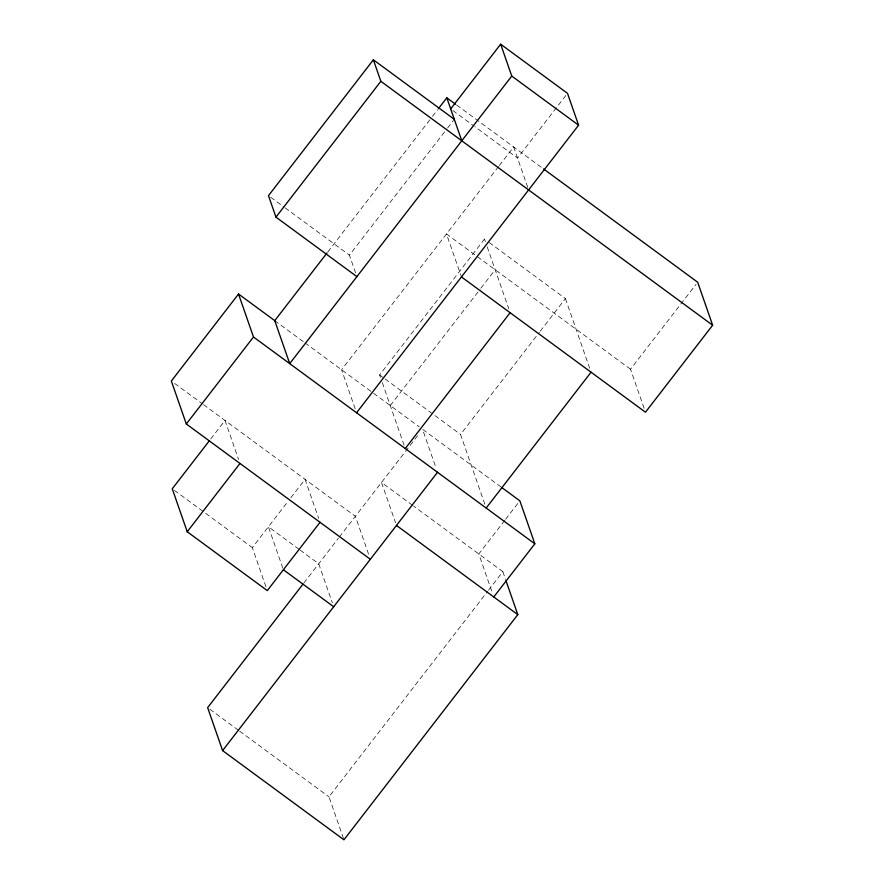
<?xml version="1.0" encoding="UTF-8"?>
<svg xmlns="http://www.w3.org/2000/svg" width="884" height="884" viewBox="0 0 884 884"><rect width="100%" height="100%" fill="white"/><g stroke="black" fill="none" stroke-linecap="round" stroke-linejoin="round"><path stroke-width="0.66" stroke-dasharray="4.42 3.31" d="M327.887 251.829L431.635 117.473M432.475 116.379L437.536 109.826M355.578 272.836L349.412 255.133L446.74 129.086M447.58 127.992L453.459 120.39M210.779 438.895L225.022 420.464L238.625 459.536M498.543 166.523L341.589 369.777L355.202 408.85M499.316 165.518L513.659 146.954L527.737 187.375M565.837 95.494L517.527 158.059L474.785 126.644M380.507 377.512L379.612 374.927L484.498 239.1L486.708 240.724M265.929 586.7L252.316 547.638L287.576 501.968M290.836 497.747L305.068 479.316L318.682 518.389M390.286 405.568L480.067 289.3M480.907 288.206L495.162 269.742M303.853 583.02L338.462 538.201M339.301 537.118L418.353 434.729M484.819 504.167L460.542 434.42L539.406 332.273M540.246 331.191L565.417 298.582L487.824 241.542M504.775 520.356L478.808 553.992L492.41 593.053M505.615 519.273L518.179 502.996M644.116 408.298L630.513 369.225L696.006 284.405M343.489 838.496L328.97 796.827L487.648 591.33M488.487 590.236L502.841 571.65L413.491 505.979M456.674 105.063L542.478 168.137M452.873 110.533L473.691 125.848M630.513 369.225L446.475 233.951L460.995 275.62M270.703 197.276L284.007 207.055M285.112 207.873L349.412 255.133M379.612 374.927L384.043 378.186M385.159 379.004L460.542 434.42M274.747 320.649L304.339 342.395M305.046 342.915L419.226 426.85M501.062 487.007L422.552 429.293L436.166 468.365M412.463 505.217L381.501 482.465L395.568 522.831M174.678 383.457L202.392 403.833M203.497 404.651L355.379 516.289L369.435 556.666M299.035 549.296L268.416 526.787L282.935 568.456M300.129 550.102L318.726 563.76L332.329 602.833M174.491 490.421L252.316 547.638M209.851 709.255L238.525 730.328M239.63 731.145L328.97 796.827M565.417 298.582L589.705 368.33M484.498 239.1L485.393 241.686M487.194 246.846L508.786 308.836M502.841 571.65L505.56 579.473M382.308 382.684L404.342 445.945"/><path stroke-width="1.33" d="M454.299 119.307L373.368 59.814L268.482 195.651L275.963 217.132L356.893 276.626M275.963 217.132L380.849 81.306L373.368 59.814M275.112 320.903L238.525 294.018L171.352 381.015L186.314 423.988L370.341 559.274M186.314 423.988L253.487 336.992L238.525 294.018M327.047 252.923L274.747 320.649L289.72 363.622L511.759 76.068L500.664 44.2L450.685 108.931M438.376 108.732L446.807 97.815L455.58 104.257M209.11 441.072L172.258 488.786L187.231 531.759L267.288 590.611L320.041 522.289M187.231 531.759L239.984 463.437M356.561 412.762L578.6 125.197L567.506 93.339L500.664 44.2M405.248 448.553L510.134 312.715M303.013 584.114L207.641 707.631L222.602 750.604L343.942 839.8L517.803 614.634L506.013 580.766M222.602 750.604L437.525 472.277M486.178 508.035L591.053 372.208M493.769 596.965L534.82 543.804L519.858 500.819L502.167 487.813M543.583 168.954L697.686 282.228L712.648 325.213L645.475 412.209L461.448 276.924M511.759 76.068L578.6 125.197M380.849 81.306L712.648 325.213M253.487 336.992L534.82 543.804M396.474 525.439L517.803 614.634M283.388 569.76L333.688 606.744M446.807 97.815L461.779 140.788"/></g></svg>
